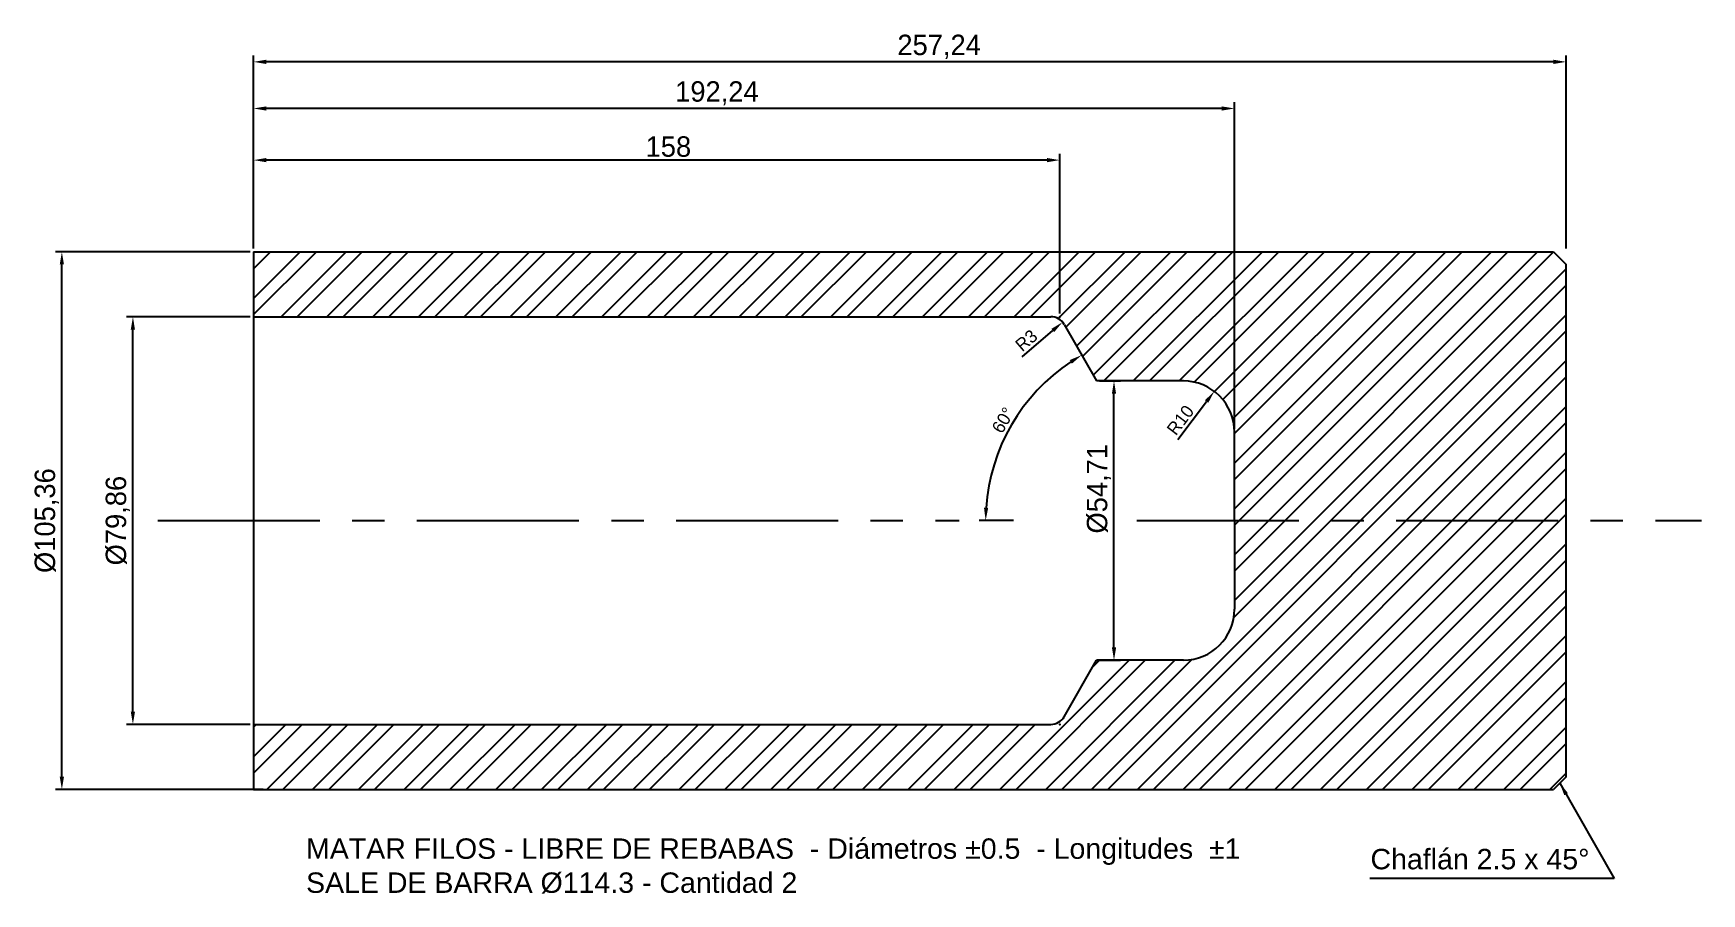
# Model space of a CAD drawing. Header units: millimetres. Extents: x 89 to 416, y 135 to 304.
import ezdxf

# ---------------------------------------------------------------- set-up
doc = ezdxf.new("R2010")
doc.units = ezdxf.units.MM
doc.linetypes.add('CENTRO', pattern=[50.8, 31.75, -6.35, 6.35, -6.35])
doc.dimstyles.new('ISO-25', dxfattribs={"dimtxt": 2.5, "dimasz": 2.5, "dimexe": 1.25, "dimexo": 0.625, "dimtad": 1, "dimtxsty": 'Standard', "dimcen": 2.5, "dimadec": 0, "dimazin": 0, "dimtfac": 1, "dimtmove": 0, "dimatfit": 3, "dimfxl": 1, "dimarcsym": 0})

# ---------------------------------------------------------------- blocks, each defined once
blk = doc.blocks.new('*D2')
at = {"color": 0, "lineweight": -2}
for p, q in [((131.51, 261.21), (93.33, 261.21)), ((94.58, 158.35), (94.58, 258.71)), ((134.01, 155.85), (93.33, 155.85))]:
    blk.add_line(p, q, dxfattribs=at)
at = {"color": 0}
for points in [[(94.16, 258.71), (94.99, 258.71), (94.58, 261.21)], [(94.16, 158.35), (94.99, 158.35), (94.58, 155.85)]]:
    blk.add_solid(points, dxfattribs=at)
at = {"layer": 'Defpoints', "color": 0}
for p in [(94.58, 261.21), (132.14, 261.21), (134.64, 155.85)]:
    blk.add_point(p, dxfattribs=at)
at = {"color": 0, "insert": (91.62, 208.53), "char_height": 4, "attachment_point": 5, "rotation": 90}
blk.add_mtext('%%C105,36', dxfattribs=at)
blk = doc.blocks.new('*D3')
at = {"color": 0, "lineweight": -2}
for p, q in [((132.14, 261.84), (132.14, 280.41)), ((287.64, 279.16), (134.64, 279.16)), ((290.14, 249.09), (290.14, 280.41))]:
    blk.add_line(p, q, dxfattribs=at)
at = {"color": 0}
for points in [[(134.64, 279.58), (134.64, 278.75), (132.14, 279.16)], [(287.64, 279.58), (287.64, 278.75), (290.14, 279.16)]]:
    blk.add_solid(points, dxfattribs=at)
at = {"layer": 'Defpoints', "color": 0}
for p in [(132.14, 279.16), (132.14, 261.21), (290.14, 248.46)]:
    blk.add_point(p, dxfattribs=at)
at = {"color": 0, "insert": (213.44, 281.79), "char_height": 4, "attachment_point": 5}
blk.add_mtext('158', dxfattribs=at)
blk = doc.blocks.new('*D4')
at = {"color": 0, "lineweight": -2}
for p, q in [((131.51, 248.46), (107.25, 248.46)), ((108.5, 171.1), (108.5, 245.96)), ((131.51, 168.6), (107.25, 168.6))]:
    blk.add_line(p, q, dxfattribs=at)
at = {"color": 0}
for points in [[(108.08, 245.96), (108.91, 245.96), (108.5, 248.46)], [(108.08, 171.1), (108.91, 171.1), (108.5, 168.6)]]:
    blk.add_solid(points, dxfattribs=at)
at = {"layer": 'Defpoints', "color": 0}
for p in [(108.5, 248.46), (132.14, 248.46), (132.14, 168.6)]:
    blk.add_point(p, dxfattribs=at)
at = {"color": 0, "insert": (105.54, 208.53), "char_height": 4, "attachment_point": 5, "rotation": 90}
blk.add_mtext('%%C79,86', dxfattribs=at)
blk = doc.blocks.new('*D5')
at = {"color": 0, "lineweight": -2}
for p, q in [((297.95, 235.89), (302.02, 235.89)), ((300.77, 183.68), (300.77, 233.39)), ((297.32, 181.18), (302.02, 181.18))]:
    blk.add_line(p, q, dxfattribs=at)
at = {"color": 0}
for points in [[(300.36, 233.39), (301.19, 233.39), (300.77, 235.89)], [(300.36, 183.68), (301.19, 183.68), (300.77, 181.18)]]:
    blk.add_solid(points, dxfattribs=at)
at = {"layer": 'Defpoints', "color": 0}
for p in [(297.32, 235.89), (300.77, 235.89), (296.7, 181.18)]:
    blk.add_point(p, dxfattribs=at)
at = {"color": 0, "insert": (297.82, 214.77), "char_height": 4, "attachment_point": 5, "rotation": 90}
blk.add_mtext('%%C54,71', dxfattribs=at)
blk = doc.blocks.new('*D6')
at = {"color": 0, "lineweight": -2}
blk.add_line((313.27, 224.43), (318.91, 231.86), dxfattribs=at)
at = {"color": 0}
blk.add_solid([(318.58, 232.11), (319.25, 231.61), (320.43, 233.85)], dxfattribs=at)
at = {"layer": 'Defpoints', "color": 0}
for p in [(320.43, 233.85), (314.38, 225.89)]:
    blk.add_point(p, dxfattribs=at)
at = {"color": 0, "insert": (313.79, 228.22), "char_height": 2.5, "attachment_point": 5, "rotation": 52.7928}
blk.add_mtext('R10', dxfattribs=at)
blk = doc.blocks.new('*D7')
at = {"color": 0, "lineweight": -2}
blk.add_line((282.76, 240.65), (288.78, 245.79), dxfattribs=at)
at = {"color": 0}
blk.add_solid([(288.51, 246.11), (289.05, 245.47), (290.68, 247.41)], dxfattribs=at)
at = {"layer": 'Defpoints', "color": 0}
for p in [(288.4, 245.46), (290.68, 247.41)]:
    blk.add_point(p, dxfattribs=at)
at = {"color": 0, "insert": (283.6, 243.83), "char_height": 2.5, "attachment_point": 5, "rotation": 40.5155}
blk.add_mtext('R3', dxfattribs=at)
blk = doc.blocks.new('*D9')
at = {"color": 0, "lineweight": -2}
for p, q in [((132.14, 261.84), (132.14, 299.66)), ((386.88, 298.41), (134.64, 298.41)), ((389.38, 261.84), (389.38, 299.66))]:
    blk.add_line(p, q, dxfattribs=at)
at = {"color": 0}
for points in [[(134.64, 298.83), (134.64, 297.99), (132.14, 298.41)], [(386.88, 298.83), (386.88, 297.99), (389.38, 298.41)]]:
    blk.add_solid(points, dxfattribs=at)
at = {"layer": 'Defpoints', "color": 0}
for p in [(132.14, 298.41), (132.14, 261.21), (389.38, 261.21)]:
    blk.add_point(p, dxfattribs=at)
at = {"color": 0, "insert": (266.5, 301.37), "char_height": 4, "attachment_point": 5}
blk.add_mtext('257,24', dxfattribs=at)
blk = doc.blocks.new('*D10')
at = {"color": 0, "lineweight": -2}
for p, q in [((132.14, 261.84), (132.14, 290.53)), ((321.88, 289.28), (134.64, 289.28)), ((324.38, 226.51), (324.38, 290.53))]:
    blk.add_line(p, q, dxfattribs=at)
at = {"color": 0}
for points in [[(134.64, 289.69), (134.64, 288.86), (132.14, 289.28)], [(321.88, 289.69), (321.88, 288.86), (324.38, 289.28)]]:
    blk.add_solid(points, dxfattribs=at)
at = {"layer": 'Defpoints', "color": 0}
for p in [(132.14, 289.28), (132.14, 261.21), (324.38, 225.89)]:
    blk.add_point(p, dxfattribs=at)
at = {"color": 0, "insert": (222.95, 292.24), "char_height": 4, "attachment_point": 5}
blk.add_mtext('192,24', dxfattribs=at)
blk = doc.blocks.new('*D12')
at = {"color": 0, "lineweight": -2}
blk.add_line((281.05, 208.53), (274.37, 208.53), dxfattribs=at)
blk.add_arc((312.95, 208.53), 37.33, 123.5742, 176.1618, dxfattribs=at)
at = {"color": 0}
for points in [[(292.09, 239.99), (292.52, 239.28), (294.43, 240.95)], [(276.12, 211.02), (275.29, 211.05), (275.62, 208.53)]]:
    blk.add_solid(points, dxfattribs=at)
at = {"layer": 'Defpoints', "color": 0}
for p in [(291, 246.95), (297.32, 235.89), (284.43, 232.62), (281.67, 208.53), (415.93, 208.53)]:
    blk.add_point(p, dxfattribs=at)
at = {"color": 0, "insert": (279.04, 228.21), "char_height": 2.5, "attachment_point": 5, "rotation": 59.868}
blk.add_mtext('60°', dxfattribs=at)

msp = doc.modelspace()

# ---------------------------------------------------------------- hatches: boundary and pattern name
h = msp.add_hatch()
h.set_pattern_fill('STEEL', color=1, scale=2, style=0)
h.set_pattern_definition([(45, (0, 0), (-4.49013, 4.49013), []), (45, (0, 3.175), (-4.49013, 4.49013), [])])
h.paths.add_polyline_path([(389.378, 258.715), (386.878, 261.215), (132.138, 261.215), (132.138, 248.465), (288.397, 248.465, -0.2691845), (291.002, 246.953), (297.321, 235.89), (314.378, 235.89, -0.4142136), (324.378, 225.89), (324.378, 208.535), (389.378, 208.535)])
h.paths.add_polyline_path([(389.378, 208.535), (324.378, 208.535), (324.378, 191.18, -0.4142136), (314.378, 181.18), (297.321, 181.18), (291.002, 170.117, -0.2691845), (288.397, 168.605), (132.138, 168.605), (132.138, 155.855), (386.878, 155.855), (389.378, 158.355)])

# ---------------------------------------------------------------- linework, layer by layer
at = {"color": 1}
for p, q in [((132.138, 261.215), (386.878, 261.215)), ((132.138, 261.215), (132.138, 155.855)), ((386.878, 261.215), (389.378, 258.715)), ((389.378, 158.355), (389.378, 258.715)), ((132.138, 248.465), (288.397, 248.465)), ((291.002, 246.953), (297.321, 235.89)), ((314.378, 235.89), (297.321, 235.89)), ((324.378, 208.535), (324.378, 225.89)), ((324.378, 208.535), (324.378, 191.18)), ((291.002, 170.117), (297.321, 181.18)), ((314.378, 181.18), (297.321, 181.18)), ((132.138, 168.605), (288.397, 168.605)), ((389.378, 158.355), (386.878, 155.855)), ((132.138, 155.855), (386.878, 155.855))]:
    msp.add_line(p, q, dxfattribs=at)
at = {"linetype": 'CENTRO'}
for p, q in [((113.368, 208.535), (270.433, 208.535)), ((305.269, 208.535), (415.932, 208.535))]:
    msp.add_line(p, q, dxfattribs=at)
at = {"color": 1}
for centre, radius, start, end in [((288.397, 245.465), 3, 29.73593, 90), ((314.378, 225.89), 10, 0, 90), ((314.378, 191.18), 10, 270, 0), ((288.397, 171.605), 3, 270, 330.26407)]:
    msp.add_arc(centre, radius, start, end, dxfattribs=at)
for p in [(290.138, 248.465), (290.138, 168.605)]:
    msp.add_point(p, dxfattribs=at)

# ---------------------------------------------------------------- texts
at = {"char_height": 4, "attachment_point": 1}
for s, insert, width in [('{\\fArial|b0|i0|c0|p34;MATAR FILOS - LIBRE DE REBABAS  - Diámetros %%P0.5  - Longitudes  %%P1\\PSALE DE BARRA Ø114.3 - Cantidad 2}', (142.435, 146.265), 253.88742), ('{\\fArial|b0|i0|c0|p34;Chaflán 2.5 x 45°}', (351.038, 144.216), 260.63425)]:
    msp.add_mtext(s, dxfattribs=dict(at, insert=insert, width=width))

# ---------------------------------------------------------------- dimensions: what is measured, and where the dimension line sits
for base, p1, picture, middle in [((132.138, 298.411), (389.378, 261.215), '*D9', (266.499, 298.411)), ((132.138, 289.277), (324.378, 225.89), '*D10', (222.951, 289.277)), ((132.138, 279.164), (290.138, 248.465), '*D3', (213.44, 279.164))]:
    dim = msp.add_linear_dim(base=base, p1=p1, p2=(132.138, 261.215), dimstyle='ISO-25', override={"dimtxt": 4})
    dim.commit()
    dim.dimension.update_dxf_attribs({"geometry": picture, "text_midpoint": middle, "dimtype": 160})
for base, p1, p2, picture, middle in [((94.576, 261.215), (134.638, 155.855), (132.138, 261.215), '*D2', (94.576, 208.535)), ((108.495, 248.465), (132.138, 168.605), (132.138, 248.465), '*D4', (108.495, 208.535)), ((300.774, 235.89), (296.696, 181.18), (297.321, 235.89), '*D5', (300.774, 214.766))]:
    dim = msp.add_linear_dim(base=base, p1=p1, p2=p2, angle=90, text='%%C<>', dimstyle='ISO-25', override={"dimtxt": 4})
    dim.commit()
    dim.dimension.update_dxf_attribs({"geometry": picture, "text_midpoint": middle, "dimtype": 160})
dim = msp.add_angular_dim_2l(base=(284.428, 232.615), line1=((281.67, 208.535), (415.932, 208.535)), line2=((291.002, 246.953), (297.321, 235.89)), dimstyle='ISO-25')
dim.commit()
dim.dimension.update_dxf_attribs({"geometry": '*D12', "text_midpoint": (279.043, 228.213)})
for center, mpoint, picture, middle in [((288.397, 245.465), (290.678, 247.413), '*D7', (284.818, 242.406)), ((314.378, 225.89), (320.425, 233.854), '*D6', (315.285, 227.084))]:
    dim = msp.add_radius_dim(center=center, mpoint=mpoint, dimstyle='ISO-25')
    dim.commit()
    dim.dimension.update_dxf_attribs({"geometry": picture, "text_midpoint": middle, "dimtype": 164})

# ---------------------------------------------------------------- leaders
msp.add_leader([(388.128, 157.105), (398.78, 138.431), (350.882, 138.431)], dimstyle='ISO-25', override={"dimgap": 0.625, "dimtad": 0})

doc.saveas('drawing.dxf')
